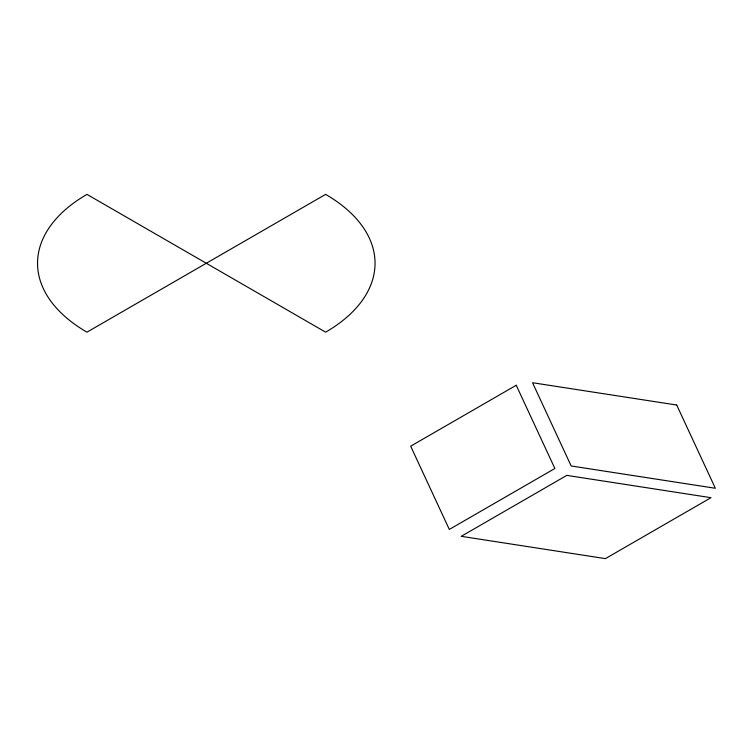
<?xml version="1.0" encoding="UTF-8"?>
<svg xmlns="http://www.w3.org/2000/svg" width="753" height="753" viewBox="0 0 753 753"><rect width="100%" height="100%" fill="white"/><g stroke="black" fill="none" stroke-linecap="round" stroke-linejoin="round"><path stroke-width="1.13" d="M325.616 194.378L86.962 332.158A168.757 97.429 0 0 1 86.962 194.378L325.616 332.158A168.757 97.429 0 0 0 325.616 194.378M516.229 385.254L410.677 446.19L449.315 529.434L554.867 468.498L516.229 385.254M566.802 475.378L461.25 536.324L605.431 558.622L710.983 497.686L566.802 475.378M676.712 405.029L532.531 382.731L571.169 465.975L715.35 488.273L676.712 405.029"/></g></svg>
